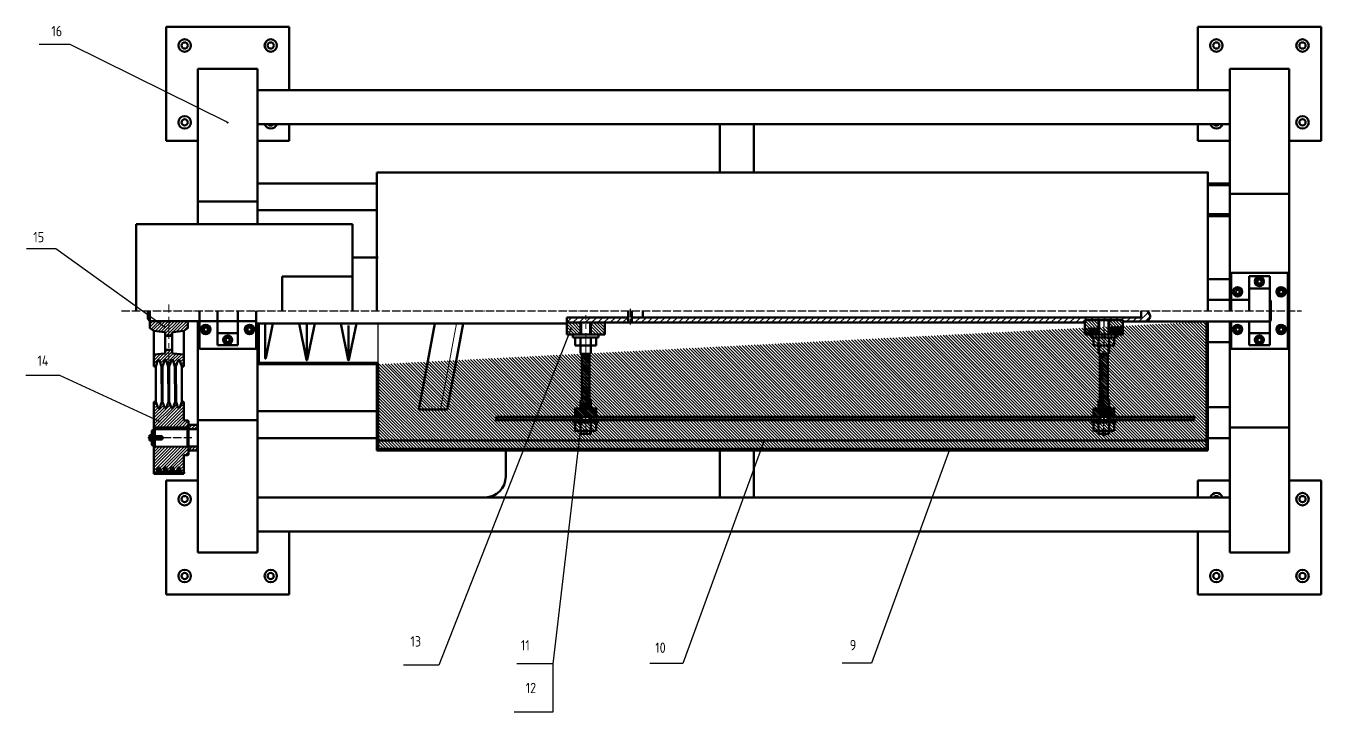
# Model space of a CAD drawing. Extents: x -3213 to 3982, y -2037 to 3878.
# Drawn here: x -3213 to 534, y -2037 to -52 of the extents above; entities that cross this region are included whole.
import ezdxf

# ---------------------------------------------------------------- set-up
doc = ezdxf.new("R2010")
doc.units = 0
for name, pattern in [('ACAD_ISO04W100', [30, 24, -3, 0, -3]), ('CENTERX2', [101.6, 63.5, -12.7, 12.7, -12.7]), ('DASHED2', [9.525, 6.35, -3.175])]:
    doc.linetypes.add(name, pattern=pattern)
doc.layers.get('0').update_dxf_attribs({"linetype": 'CONTINUOUS'})
for name, color, linetype, lineweight in [('中心线层', 4, 'ACAD_ISO04W100', 25), ('抛面线', 7, 'CONTINUOUS', 15), ('文字层', 7, 'CONTINUOUS', 25), ('标注层', 3, 'CONTINUOUS', 25), ('点划线', 1, 'CENTERX2', 9), ('粗实线', 7, 'CONTINUOUS', 50), ('细实线', 5, 'CONTINUOUS', 20), ('虚线', 4, 'DASHED2', 9)]:
    doc.layers.add(name, color=color, linetype=linetype, lineweight=lineweight)
doc.styles.get("Standard").update_dxf_attribs({"font": 'gbenor.shx'})
doc.styles.add('工程字', font='gbenor.shx', dxfattribs={"bigfont": 'gbcbig.shx'})
doc.dimstyles.new('标注样式', dxfattribs={"dimscale": 6, "dimtxt": 3.75, "dimasz": 1, "dimexe": 1.5, "dimexo": 0, "dimgap": 0.5, "dimtad": 1, "dimdec": 0, "dimdsep": 46, "dimtxsty": '工程字', "dimcen": 0, "dimadec": 1, "dimazin": 0, "dimtfac": 0.7, "dimtdec": 0, "dimtmove": 0, "dimatfit": 3, "dimldrblk": 'DOT', "dimfxl": 1, "dimtzin": 0, "dimarcsym": 0})
pattern_1 = [(315, (-2197.874, -907.53), (-4.490128, -4.490128), [])]

# ---------------------------------------------------------------- blocks, each defined once
blk = doc.blocks.new('_Dot')
at = {"color": 0, "lineweight": -2}
blk.add_line((-0.5, 0), (-1, 0), dxfattribs=at)
at = {"color": 0, "const_width": 0.5}
blk.add_lwpolyline([(-0.25, 0, 1), (0.25, 0, 1)], format="xyb", close=True, dxfattribs=at)

msp = doc.modelspace()

# ---------------------------------------------------------------- hatches: boundary and pattern name
at = {"layer": '细实线'}
h = msp.add_hatch(dxfattribs=at)
h.set_pattern_fill('ANSI31', color=256, scale=2, angle=90, style=0)
h.set_pattern_definition([(135, (-2860.6596, -906.03), (-4.4901, -4.4901), [])])
h.paths.add_polyline_path([(-2860.7, -899.1), (-2854.7, -906), (-2854.7, -876), (-2860.7, -876)])
h = msp.add_hatch(dxfattribs=at)
h.set_pattern_fill('ANSI31', color=256, scale=2, angle=90, style=0)
h.set_pattern_definition([(225, (-2854.6596, -906.03), (-4.49013, 4.49013), [])])
h.paths.add_polyline_path([(-2787, -999.5, -0.379732), (-2789.7, -996.5), (-2789.7, -990.7), (-2791.5, -988.9), (-2799.7, -988.9), (-2799.7, -1037.5), (-2798.3, -1037.5), (-2792.1, -1019.5), (-2787.9, -1019.5), (-2781.7, -1037.5), (-2778.9, -1037.5), (-2772.7, -1019.5), (-2768.4, -1019.5), (-2762.2, -1037.5), (-2756.6, -1037.5), (-2756.6, -1003.1)])
h.paths.add_polyline_path([(-2842.8, -1003.1), (-2842.8, -1037.5), (-2837.1, -1037.5), (-2830.9, -1019.5), (-2826.6, -1019.5), (-2820.4, -1037.5), (-2817.7, -1037.5), (-2811.5, -1019.5), (-2807.2, -1019.5), (-2801, -1037.5), (-2799.7, -1037.5), (-2799.7, -989.7), (-2800.5, -988.9), (-2809.7, -988.9), (-2809.7, -996.5, -0.379732), (-2812.3, -999.5)])
h.paths.add_polyline_path([(-2812.3, -938.2, -0.379732), (-2809.7, -941.2), (-2809.7, -948.9), (-2799.7, -948.9), (-2799.7, -906), (-2854.7, -906), (-2854.7, -926), (-2842.8, -934.6)])
h.paths.add_polyline_path([(-2756.6, -934.6), (-2744.7, -926), (-2744.7, -906), (-2799.7, -906), (-2799.7, -948.9), (-2789.7, -948.9), (-2789.7, -941.2, -0.379732), (-2787, -938.2)])
h = msp.add_hatch(dxfattribs=at)
h.set_pattern_fill('ANSI31', color=256, scale=2, style=0)
h.set_pattern_definition([(315, (-2543.37, -913.03), (-4.49013, -4.49013), [])])
h.paths.add_polyline_path([(-2193.8, -1031.1), (-2543.4, -1031.1), (-2543.4, -913), (-2539.4, -913), (-2539.4, -1027.1), (-2193.8, -1027.1)])
h = msp.add_hatch(dxfattribs=at)
h.set_pattern_fill('ANSI31', color=256, scale=2, style=0)
h.set_pattern_definition(pattern_1)
edge = h.paths.add_edge_path()
edge.add_line((-2197.9, -1280), (-2197.9, -1031.1))
edge.add_line((-2193.8, -1276), (-2193.8, -1031.1))
edge.add_line((-2197.9, -1280), (206.2, -1280))
edge.add_line((-2193.8, -1276), (202.1, -1276))
edge.add_line((202.1, -1276), (202.1, -907.5))
edge.add_line((206.2, -1280), (206.2, -907.5))
h = msp.add_hatch(dxfattribs=at)
h.set_pattern_fill('ANSI31', color=256, scale=2, style=0)
h.set_pattern_definition(pattern_1)
edge = h.paths.add_edge_path()
edge.add_line((-2197.9, -1280), (-2197.9, -1031.1))
edge.add_line((-2193.8, -1276), (-2193.8, -1031.1))
edge.add_line((-2197.9, -1280), (206.2, -1280))
edge.add_line((-2193.8, -1276), (202.1, -1276))
edge.add_line((202.1, -1276), (202.1, -907.5))
edge.add_line((206.2, -1280), (206.2, -907.5))
h = msp.add_hatch(dxfattribs=at)
h.set_pattern_fill('ANSI31', color=256, scale=2, style=0)
h.set_pattern_definition([(315, (-2114.606, -4533.98), (-4.490128, -4.490128), [])])
h.paths.add_polyline_path([(-149.7, -903.5), (-149.7, -945.2), (-109.7, -945.2), (-109.7, -903.5)])
h.paths.add_polyline_path([(-79.7, -903.5), (-79.7, -945.2), (-39.8, -945.2), (-39.8, -903.5)])
h.paths.add_polyline_path([(-1578.6, -910.5), (-1538.6, -910.5), (-1538.6, -945.2), (-1578.6, -945.2)])
h.paths.add_polyline_path([(-1648.6, -910.5), (-1608.6, -910.5), (-1608.6, -945.2), (-1648.6, -945.2)])
h = msp.add_hatch(dxfattribs=at)
h.set_pattern_fill('ANSI31', color=256, scale=2, style=0)
h.set_pattern_definition([(315, (-1623.5926, -1000.4566), (-4.490128, -4.490128), [])])
h.paths.add_polyline_path([(-1578.6, -1159.1), (-1563.6, -1159.1), (-1563.6, -1183.1), (-1593.6, -1183.1), (-1593.6, -1105.8), (-1593.6, -1000.5), (-1582.3, -1000.5), (-1582.3, -1105.8), (-1582.3, -1134.1), (-1578.6, -1136.9), (-1578.6, -1141)])
h.paths.add_polyline_path([(-1593.6, -1183.1), (-1623.6, -1183.1), (-1623.6, -1159.1), (-1608.6, -1159.1), (-1608.6, -1141), (-1608.6, -1136.9), (-1604.8, -1134.1), (-1604.8, -1105.8), (-1604.8, -1000.5), (-1593.6, -1000.5), (-1593.6, -1105.8)])
h.paths.add_polyline_path([(-94.7, -1105.8), (-94.7, -1183.1), (-124.7, -1183.1), (-124.7, -1159.1), (-109.7, -1159.1), (-109.7, -1141), (-109.7, -1136.9), (-106, -1134.1), (-106, -1105.8), (-106, -1000.5), (-94.7, -1000.5)])
h.paths.add_polyline_path([(-83.5, -1105.8), (-83.5, -1134.1), (-79.7, -1136.9), (-79.7, -1141), (-79.7, -1159.1), (-64.7, -1159.1), (-64.7, -1183.1), (-94.7, -1183.1), (-94.7, -1105.8), (-94.7, -1000.5), (-83.5, -1000.5)])
h = msp.add_hatch(dxfattribs=at)
h.set_pattern_fill('ANSI31', color=256, scale=2, style=0)
h.set_pattern_definition([(45, (-2842.568, -1347.9), (-4.49013, 4.49013), [])])
h.paths.add_polyline_path([(-2756.4, -1139.9), (-2762, -1139.9), (-2768.2, -1157.9), (-2772.5, -1157.9), (-2778.7, -1139.9), (-2781.5, -1139.9), (-2787.7, -1157.9), (-2791.9, -1157.9), (-2798.1, -1139.9), (-2800.8, -1139.9), (-2807, -1157.9), (-2811.3, -1157.9), (-2817.5, -1139.9), (-2820.2, -1139.9), (-2826.4, -1157.9), (-2830.7, -1157.9), (-2836.9, -1139.9), (-2842.6, -1139.9), (-2842.6, -1177.3), (-2842.6, -1213.7), (-2742.6, -1213.7), (-2742.6, -1196.9, 0.414214), (-2745.6, -1193.9), (-2756.4, -1193.9)])
h.paths.add_polyline_path([(-2756.4, -1293.9), (-2745.6, -1293.9, 0.414214), (-2742.6, -1290.9), (-2742.6, -1271.9), (-2745.6, -1268.9), (-2842.6, -1269.4), (-2842.6, -1310.5), (-2842.6, -1343.9), (-2835.6, -1343.9), (-2830.7, -1329.9), (-2826.4, -1329.9), (-2821.6, -1343.9), (-2816.1, -1343.9), (-2811.3, -1329.9), (-2807, -1329.9), (-2802.2, -1343.9), (-2796.8, -1343.9), (-2791.9, -1329.9), (-2787.7, -1329.9), (-2782.8, -1343.9), (-2777.4, -1343.9), (-2772.5, -1329.9), (-2768.2, -1329.9), (-2763.4, -1343.9), (-2756.4, -1343.9)])
h.paths.add_polyline_path([(-2756.4, -1343.9), (-2763.4, -1343.9), (-2762, -1347.9), (-2756.4, -1347.9)])
h.paths.add_polyline_path([(-2777.4, -1343.9), (-2782.8, -1343.9), (-2781.5, -1347.9), (-2778.7, -1347.9)])
h.paths.add_polyline_path([(-2796.8, -1343.9), (-2802.2, -1343.9), (-2800.8, -1347.9), (-2798.1, -1347.9)])
h.paths.add_polyline_path([(-2816.1, -1343.9), (-2821.6, -1343.9), (-2820.2, -1347.9), (-2817.5, -1347.9)])
h.paths.add_polyline_path([(-2835.6, -1343.9), (-2842.6, -1343.9), (-2842.6, -1347.9), (-2836.9, -1347.9)])
h = msp.add_hatch(dxfattribs=at)
h.set_pattern_fill('ANSI31', color=256, scale=2, style=0)
h.set_pattern_definition([(45, (-660.177, -1193.1016), (-4.49013, 4.49013), [])])
h.paths.add_polyline_path([(-237.1, -1183.1), (-650.2, -1183.1), (-660.2, -1193.1), (-247.1, -1193.1)])
h = msp.add_hatch(dxfattribs=at)
h.set_pattern_fill('ANSI31', color=256, scale=2, style=0)
h.set_pattern_definition([(45, (4.362, -1193.1016), (-4.4901, 4.4901), [])])
h.paths.add_polyline_path([(68.2, -1183.1), (14.4, -1183.1), (4.4, -1193.1), (58.2, -1193.1)])
h = msp.add_hatch(dxfattribs=at)
h.set_pattern_fill('ANSI31', color=256, scale=2, style=0)
h.set_pattern_definition([(45, (-2848.568, -1267.15), (-4.4901, 4.4901), [])])
h.paths.add_polyline_path([(-2842.6, -1220.7), (-2845.6, -1220.7), (-2848.6, -1223.7), (-2848.6, -1235.9), (-2848.6, -1239.4), (-2842.6, -1239.4)])
h.paths.add_polyline_path([(-2842.6, -1248.4), (-2848.6, -1248.4), (-2848.6, -1251.9), (-2848.6, -1264.2), (-2845.6, -1267.2), (-2842.6, -1267.2)])
h = msp.add_hatch(dxfattribs=at)
h.set_pattern_fill('ANSI31', color=256, scale=2, style=0)
h.set_pattern_definition([(45, (-2742.568, -1280.2405), (-4.49013, 4.49013), [])])
h.paths.add_polyline_path([(-2715.2, -1206.4), (-2742.6, -1206.4), (-2742.6, -1215.9), (-2742.6, -1218.9), (-2715.2, -1218.9)])
h.paths.add_polyline_path([(-2715.2, -1268.9), (-2742.6, -1268.9), (-2742.6, -1280.2), (-2715.2, -1280.2)])
h = msp.add_hatch(dxfattribs=at)
h.set_pattern_fill('ANSI37', color=256, style=0)
h.set_pattern_definition([(45, (-2836.9456, -1347.9003), (-2.24506, 2.24506), []), (135, (-2836.9456, -1347.9003), (-2.24506, -2.24506), [])])
h.paths.add_polyline_path([(-2826.4, -1329.9), (-2830.7, -1329.9), (-2835.6, -1343.9), (-2821.6, -1343.9)])
h.paths.add_polyline_path([(-2821.6, -1343.9), (-2835.6, -1343.9), (-2836.9, -1347.9), (-2820.2, -1347.9)])
h.paths.add_polyline_path([(-2807, -1329.9), (-2811.3, -1329.9), (-2816.1, -1343.9), (-2802.2, -1343.9)])
h.paths.add_polyline_path([(-2802.2, -1343.9), (-2816.1, -1343.9), (-2817.5, -1347.9), (-2800.8, -1347.9)])
h.paths.add_polyline_path([(-2787.7, -1329.9), (-2791.9, -1329.9), (-2796.8, -1343.9), (-2782.8, -1343.9)])
h.paths.add_polyline_path([(-2782.8, -1343.9), (-2796.8, -1343.9), (-2798.1, -1347.9), (-2781.5, -1347.9)])
h.paths.add_polyline_path([(-2768.2, -1329.9), (-2772.5, -1329.9), (-2777.4, -1343.9), (-2763.4, -1343.9)])
h.paths.add_polyline_path([(-2763.4, -1343.9), (-2777.4, -1343.9), (-2778.7, -1347.9), (-2762, -1347.9)])

# ---------------------------------------------------------------- linework, layer by layer
at = {"layer": '中心线层'}
for p, q in [((-2936.3, -876), (476.7, -876)), ((-1465.3, -870.7), (-1465.3, -916.3)), ((-94.7, -900), (-94.7, -1008.1)), ((-94.7, -1239), (-94.7, -1105.8)), ((-94.7, -1232), (-94.7, -1239)), ((-2732.6, -1243.9), (-2860.7, -1243.9)), ((-2845.4, -1343.9), (-2752, -1343.9))]:
    msp.add_line(p, q, dxfattribs=at)
at = {"layer": '抛面线'}
msp.add_line((-2013.8, -1161.6), (-1967.2, -913), dxfattribs=at)
at = {"layer": '文字层'}
for p, q in [((-2197.9, -507.5), (-2197.9, -736.1)), ((-2193.8, -1027.1), (-2193.8, -913)), ((-2193.8, -1027.1), (-2193.8, -1031.1))]:
    msp.add_line(p, q, dxfattribs=at)
at = {"layer": '标注层'}
for p, q in [((-1688.8, -1897.8), (-1688.9, -2037.3)), ((-1688.9, -2037.3), (-1800.1, -2037.3))]:
    msp.add_line(p, q, dxfattribs=at)
at = {"layer": '点划线'}
for p, q in [((-2799.7, -858.3), (-2799.7, -876)), ((-2799.7, -1059.1), (-2799.7, -876)), ((-1593.6, -1105.8), (-1593.6, -889)), ((-1593.6, -1232), (-1593.6, -1105.8))]:
    msp.add_line(p, q, dxfattribs=at)
at = {"layer": '粗实线'}
for p, q in [((-2807.6, -54.9), (-2807.6, -384.8)), ((-2807.6, -54.9), (-2451, -54.9)), ((-2451, -54.9), (-2451, -237.8)), ((177.1, -54.9), (177.1, -237.8)), ((533.8, -54.9), (177.1, -54.9)), ((533.8, -54.9), (533.8, -384.8)), ((-2715.2, -176), (-2715.2, -626)), ((-2715.2, -176), (-2543.4, -176)), ((-2543.4, -176), (-2543.4, -626)), ((269.5, -336), (269.5, -176)), ((269.5, -176), (441.4, -176)), ((441.4, -176), (441.4, -1576)), ((-2543.4, -237.8), (269.5, -237.8)), ((-2543.4, -336), (269.5, -336)), ((-2451, -336), (-2451, -384.8)), ((-1205.5, -476), (-1205.5, -336)), ((-1107.5, -476), (-1107.5, -336)), ((177.1, -336), (177.1, -384.8)), ((269.5, -336), (269.5, -876)), ((-2807.6, -384.8), (-2715.2, -384.8)), ((-2543.4, -384.8), (-2451, -384.8)), ((269.5, -384.8), (177.1, -384.8)), ((533.8, -384.8), (441.4, -384.8)), ((-2197.9, -476), (206.2, -476)), ((-2197.9, -876), (-2197.9, -476)), ((206.2, -876), (206.2, -473.8)), ((-2543.4, -507.5), (-2197.9, -507.5)), ((-2197.9, -507.5), (-2197.9, -507.5)), ((206.2, -507.5), (269.5, -507.5)), ((207.9, -512.7), (271.3, -513.1)), ((-2715.2, -559.7), (-2543.4, -559.7)), ((269.5, -538.1), (441.4, -538.1)), ((-2543.4, -585.3), (-2197.9, -585.3)), ((206.2, -596.8), (269.5, -596.8)), ((-2893.8, -626), (-2268.2, -626)), ((-2893.8, -876), (-2893.8, -626)), ((-2268.2, -876), (-2268.2, -626)), ((207.5, -602), (270.9, -602.3)), ((-2268.2, -721.6), (-2193.8, -721.6)), ((-2472, -777.3), (-2268.2, -777.3)), ((-2472, -777.3), (-2472, -876)), ((206.2, -785.1), (236.7, -785.1)), ((236.7, -785.1), (269.5, -785.1)), ((236.7, -785.1), (269.5, -785.1)), ((437.4, -766), (273.4, -766)), ((273.4, -766), (273.4, -876)), ((385.2, -776), (325.7, -776)), ((325.7, -776), (325.7, -876)), ((385.2, -776), (385.2, -907.5)), ((437.4, -766), (437.4, -876)), ((385.2, -811.5), (325.7, -811.5)), ((206.2, -844.5), (325.7, -844.5)), ((385.2, -844.5), (388.2, -847.5)), ((388.2, -876), (388.2, -847.5)), ((-2860.7, -899.1), (-2860.7, -876)), ((-2854.7, -906), (-2860.7, -899.1)), ((-2854.7, -906), (-2854.7, -876)), ((-2711.3, -986), (-2711.3, -876)), ((-2659.1, -976), (-2659.1, -876)), ((-2599.5, -976), (-2599.5, -876)), ((-2547.3, -986), (-2547.3, -876)), ((-1648.6, -895.5), (-1470.8, -895.5)), ((-1648.6, -910.5), (-1648.6, -895.5)), ((-1470.8, -876), (-1470.8, -910.5)), ((-1459.8, -876), (-1459.8, -910.5)), ((-1459.8, -895.5), (13.7, -895.5)), ((-1427.9, -876), (-1427.9, -895.5)), ((13.7, -876), (13.7, -895.5)), ((388.2, -876), (388.2, -904.5)), ((437.4, -986), (437.4, -876)), ((-2854.7, -906), (-2547.3, -906)), ((-2854.7, -926), (-2854.7, -906)), ((-2854.7, -926), (-2842.8, -934.6)), ((-2842.8, -1037.5), (-2842.8, -934.6)), ((-2842.8, -934.6), (-2812.3, -938.2)), ((-2756.6, -934.6), (-2787, -938.2)), ((-2744.7, -926), (-2756.6, -934.6)), ((-2756.6, -1037.5), (-2756.6, -934.6)), ((-2744.7, -926), (-2744.7, -906)), ((-2715.2, -1126), (-2715.2, -906)), ((-2547.3, -913), (-1648.6, -913)), ((-2543.4, -1576), (-2543.4, -913)), ((-2539.4, -1027.1), (-2539.4, -913)), ((-2521, -913), (-2521, -1013.4)), ((-2519, -1013.6), (-2498.4, -913)), ((-2401.2, -1018.5), (-2422.8, -913)), ((-2400.2, -1019.3), (-2400.4, -913)), ((-2399.2, -1018.5), (-2377.6, -913)), ((-2280.4, -1018.5), (-2302, -913)), ((-2279.4, -1019.3), (-2279.8, -918.3)), ((-2278.4, -1018.5), (-2256.8, -913)), ((-2076.8, -1161.6), (-2030.2, -913)), ((-1994.4, -1161.6), (-1947.8, -913)), ((-1648.6, -910.5), (-149.7, -910.5)), ((-1648.6, -910.5), (-1648.6, -945.2)), ((-1608.6, -910.5), (-1608.6, -945.2)), ((-1578.6, -910.5), (-1578.6, -945.2)), ((-1538.6, -945.2), (-1538.6, -910.5)), ((-149.7, -903.5), (-39.8, -903.5)), ((-149.7, -945.2), (-149.7, -903.5)), ((-149.7, -910.5), (-149.7, -907.5)), ((-109.7, -903.5), (-109.7, -945.2)), ((-79.7, -903.5), (-79.7, -945.2)), ((-39.8, -903.5), (-39.8, -945.2)), ((-39.8, -907.5), (385.2, -907.5)), ((202.1, -1276), (202.1, -907.5)), ((206.2, -1280), (206.2, -907.5)), ((269.5, -907.5), (269.5, -1416)), ((273.4, -986), (273.4, -907.5)), ((325.7, -976), (325.7, -907.5)), ((385.2, -907.5), (388.2, -904.5)), ((385.2, -976), (385.2, -907.5)), ((-2809.7, -996.5), (-2809.7, -941.2)), ((-2809.7, -948.9), (-2789.7, -948.9)), ((-2789.7, -996.5), (-2789.7, -941.2)), ((-2659.1, -940.6), (-2599.5, -940.6)), ((-1648.6, -945.2), (-1538.6, -945.2)), ((-1630.5, -953), (-1630.5, -945.2)), ((-1556.7, -953), (-1630.5, -953)), ((-1623.6, -953), (-1623.6, -977)), ((-1608.6, -953), (-1608.6, -997.9)), ((-1578.6, -953), (-1578.6, -997.8)), ((-1563.6, -953), (-1563.6, -977)), ((-1556.7, -953), (-1556.7, -945.2)), ((-39.8, -945.2), (-149.7, -945.2)), ((-131.6, -953), (-131.6, -945.2)), ((-131.6, -953), (-57.8, -953)), ((-124.7, -953), (-124.7, -977)), ((-109.7, -953), (-109.7, -993.5)), ((-79.7, -953), (-79.7, -993.5)), ((-64.7, -953), (-64.7, -977)), ((-57.8, -953), (-57.8, -945.2)), ((206.2, -967), (269.5, -967)), ((385.2, -940.6), (325.7, -940.6)), ((-2842.8, -1003.1), (-2812.3, -999.5)), ((-2809.7, -988.9), (-2789.7, -988.9)), ((-2756.6, -1003.1), (-2787, -999.5)), ((-2711.3, -986), (-2547.3, -986)), ((-2659.1, -976), (-2599.5, -976)), ((-1623.6, -977), (-1563.6, -977)), ((-1608.6, -997.9), (-1604.8, -1000.5)), ((-1604.8, -1105.8), (-1604.8, -1000.5)), ((-1604.8, -1000.5), (-1582.3, -1000.5)), ((-1578.6, -997.8), (-1582.3, -1000.5)), ((-1582.3, -1105.8), (-1582.3, -1000.5)), ((-64.7, -977), (-124.7, -977)), ((-109.7, -993.5), (-109.7, -997.6)), ((-109.7, -997.6), (-106, -1000.5)), ((-83.5, -1000.5), (-106, -1000.5)), ((-106, -1105.8), (-106, -1000.5)), ((-79.7, -997.6), (-83.5, -1000.5)), ((-83.5, -1105.8), (-83.5, -1000.5)), ((-79.7, -993.5), (-79.7, -997.6)), ((437.4, -986), (273.4, -986)), ((385.2, -976), (325.7, -976)), ((-2842.8, -1037.5), (-2837.1, -1037.5)), ((-2837.1, -1037.5), (-2830.9, -1019.5)), ((-2837.1, -1037.5), (-2836.9, -1139.9)), ((-2830.9, -1019.5), (-2826.6, -1019.5)), ((-2820.4, -1037.5), (-2826.6, -1019.5)), ((-2820.4, -1037.5), (-2817.7, -1037.5)), ((-2820.2, -1139.9), (-2820.4, -1037.5)), ((-2817.7, -1037.5), (-2811.5, -1019.5)), ((-2817.7, -1037.5), (-2817.5, -1139.9)), ((-2811.5, -1019.5), (-2807.2, -1019.5)), ((-2801, -1037.5), (-2807.2, -1019.5)), ((-2801, -1037.5), (-2798.3, -1037.5)), ((-2800.8, -1139.9), (-2801, -1037.5)), ((-2798.3, -1037.5), (-2792.1, -1019.5)), ((-2798.3, -1037.5), (-2798.1, -1139.9)), ((-2792.1, -1019.5), (-2787.9, -1019.5)), ((-2781.7, -1037.5), (-2787.9, -1019.5)), ((-2781.7, -1037.5), (-2778.9, -1037.5)), ((-2781.7, -1037.5), (-2781.5, -1139.9)), ((-2778.9, -1037.5), (-2772.7, -1019.5)), ((-2778.7, -1139.9), (-2778.9, -1037.5)), ((-2772.7, -1019.5), (-2768.4, -1019.5)), ((-2762.2, -1037.5), (-2768.4, -1019.5)), ((-2762.2, -1037.5), (-2756.6, -1037.5)), ((-2762.2, -1037.5), (-2762, -1139.9)), ((-2543.4, -1031.1), (-2193.8, -1031.1)), ((-2539.4, -1027.1), (-2193.8, -1027.1)), ((-2197.9, -1280), (-2197.9, -1031.1)), ((-2193.8, -1276), (-2193.8, -1031.1)), ((-1604.8, -1134.1), (-1604.8, -1105.8)), ((-1582.3, -1134.1), (-1582.3, -1105.8)), ((-106, -1134.1), (-106, -1105.8)), ((-83.5, -1134.1), (-83.5, -1105.8)), ((-2842.6, -1139.9), (-2842.6, -1177.3)), ((-2842.6, -1139.9), (-2836.9, -1139.9)), ((-2836.9, -1139.9), (-2830.7, -1157.9)), ((-2830.7, -1157.9), (-2826.4, -1157.9)), ((-2820.2, -1139.9), (-2826.4, -1157.9)), ((-2820.2, -1139.9), (-2817.5, -1139.9)), ((-2817.5, -1139.9), (-2811.3, -1157.9)), ((-2811.3, -1157.9), (-2807, -1157.9)), ((-2800.8, -1139.9), (-2807, -1157.9)), ((-2800.8, -1139.9), (-2798.1, -1139.9)), ((-2798.1, -1139.9), (-2791.9, -1157.9)), ((-2791.9, -1157.9), (-2787.7, -1157.9)), ((-2781.5, -1139.9), (-2787.7, -1157.9)), ((-2781.5, -1139.9), (-2778.7, -1139.9)), ((-2778.7, -1139.9), (-2772.5, -1157.9)), ((-2772.5, -1157.9), (-2768.2, -1157.9)), ((-2762, -1139.9), (-2768.2, -1157.9)), ((-2762, -1139.9), (-2756.4, -1139.9)), ((-2756.4, -1139.9), (-2756.4, -1193.9)), ((-2715.2, -1576), (-2715.2, -1126)), ((-2543.4, -1126), (-2543.4, -1416)), ((-1623.6, -1159.1), (-1608.6, -1159.1)), ((-1623.6, -1183.1), (-1623.6, -1159.1)), ((-1608.6, -1136.9), (-1604.8, -1134.1)), ((-1608.6, -1141), (-1608.6, -1136.9)), ((-1608.6, -1141), (-1608.6, -1159.1)), ((-1578.6, -1136.9), (-1582.3, -1134.1)), ((-1578.6, -1141), (-1578.6, -1136.9)), ((-1578.6, -1141), (-1578.6, -1159.1)), ((-1578.6, -1159.1), (-1563.6, -1159.1)), ((-1563.6, -1183.1), (-1563.6, -1159.1)), ((-109.7, -1159.1), (-124.7, -1159.1)), ((-124.7, -1183.1), (-124.7, -1159.1)), ((-109.7, -1136.9), (-106, -1134.1)), ((-109.7, -1141), (-109.7, -1136.9)), ((-109.7, -1141), (-109.7, -1159.1)), ((-79.7, -1136.9), (-83.5, -1134.1)), ((-79.7, -1141), (-79.7, -1136.9)), ((-79.7, -1141), (-79.7, -1159.1)), ((-64.7, -1159.1), (-79.7, -1159.1)), ((-64.7, -1183.1), (-64.7, -1159.1)), ((206.2, -1155.3), (269.5, -1155.3)), ((-2842.6, -1177.3), (-2842.6, -1215.9)), ((-2756.4, -1193.9), (-2745.6, -1193.9)), ((-2742.6, -1196.9), (-2742.6, -1215.9)), ((-2715.2, -1192.3), (-2543.4, -1192.3)), ((-2543.4, -1166.7), (-2197.9, -1166.7)), ((-2076.8, -1161.6), (-1994.4, -1161.6)), ((-1852.8, -1192.1), (-1852.8, -1184.1)), ((-1851.8, -1183.1), (-844.2, -1183.1)), ((-1851.8, -1193.1), (-844.2, -1193.1)), ((-1629.4, -1199.1), (-1629.4, -1193.1)), ((-1608.6, -1183.1), (-1608.6, -1193.1)), ((-1578.6, -1183.1), (-1578.6, -1193.1)), ((-1557.8, -1199.1), (-1557.8, -1193.1)), ((165.5, -1183.1), (-844.2, -1183.1)), ((165.5, -1193.1), (-844.2, -1193.1)), ((-130.5, -1199.1), (-130.5, -1193.1)), ((-109.7, -1193.1), (-109.7, -1183.1)), ((-79.7, -1193.1), (-79.7, -1183.1)), ((-58.9, -1199.1), (-58.9, -1193.1)), ((167, -1191.6), (167, -1184.6)), ((-2855, -1235.9), (-2848.6, -1235.9)), ((-2855, -1235.9), (-2855, -1251.9)), ((-2845.6, -1220.7), (-2848.6, -1223.7)), ((-2848.6, -1223.7), (-2848.6, -1235.9)), ((-2848.6, -1235.9), (-2848.6, -1251.9)), ((-2842.6, -1220.7), (-2845.6, -1220.7)), ((-2842.6, -1213.7), (-2742.6, -1213.7)), ((-2842.6, -1243.9), (-2842.6, -1215.9)), ((-2745.6, -1218.9), (-2842.6, -1218.9)), ((-2839.6, -1218.9), (-2839.6, -1243.9)), ((-2745.6, -1218.9), (-2742.6, -1215.9)), ((-2745.6, -1218.9), (-2745.6, -1243.9)), ((-2745.6, -1218.9), (-2745.6, -1218.9)), ((-2745.6, -1218.9), (-2715.2, -1218.9)), ((-2742.6, -1206.4), (-2715.2, -1206.4)), ((-2742.6, -1290.9), (-2742.6, -1215.9)), ((-1557.8, -1199.1), (-1629.4, -1199.1)), ((-1623.6, -1199.1), (-1623.6, -1223.1)), ((-1623.6, -1223.1), (-1563.6, -1223.1)), ((-1608.6, -1199.1), (-1608.6, -1232)), ((-1608.6, -1232), (-1578.6, -1232)), ((-1578.6, -1199.1), (-1578.6, -1232)), ((-1563.6, -1199.1), (-1563.6, -1223.1)), ((-130.5, -1199.1), (-58.9, -1199.1)), ((-124.7, -1199.1), (-124.7, -1223.1)), ((-64.7, -1223.1), (-124.7, -1223.1)), ((-109.7, -1199.1), (-109.7, -1232)), ((-79.7, -1232), (-109.7, -1232)), ((-79.7, -1199.1), (-79.7, -1232)), ((-79.7, -1199.1), (-79.7, -1199.1)), ((-64.7, -1199.1), (-64.7, -1223.1)), ((269.5, -1214), (441.4, -1214)), ((-2855, -1239.9), (-2818.6, -1239.9)), ((-2855, -1247.9), (-2818.6, -1247.9)), ((-2855, -1251.9), (-2848.6, -1251.9)), ((-2848.6, -1239.4), (-2818.6, -1239.4)), ((-2848.6, -1248.4), (-2818.6, -1248.4)), ((-2848.6, -1264.2), (-2848.6, -1251.9)), ((-2845.6, -1267.2), (-2848.6, -1264.2)), ((-2842.6, -1267.2), (-2845.6, -1267.2)), ((-2844.1, -1239.9), (-2844.1, -1247.9)), ((-2842.6, -1243.9), (-2842.6, -1269.4)), ((-2842.6, -1269.4), (-2745.6, -1268.9)), ((-2842.6, -1310.5), (-2842.6, -1269.4)), ((-2839.6, -1268.9), (-2839.6, -1243.9)), ((-2818.6, -1239.4), (-2818.6, -1248.4)), ((-2818.6, -1239.9), (-2816.3, -1243.9)), ((-2818.6, -1247.9), (-2816.3, -1243.9)), ((-2745.6, -1268.9), (-2745.6, -1243.9)), ((-2745.6, -1268.9), (-2742.6, -1271.9)), ((-2745.6, -1268.9), (-2715.2, -1268.9)), ((-2543.4, -1244.5), (-2197.9, -1244.5)), ((-2193.8, -1251), (202.1, -1251)), ((206.2, -1244.5), (269.5, -1244.5)), ((-2842.6, -1347.9), (-2842.6, -1310.5)), ((-2756.4, -1347.9), (-2756.4, -1293.9)), ((-2756.4, -1293.9), (-2745.6, -1293.9)), ((-2742.6, -1280.2), (-2715.2, -1280.2)), ((-2197.9, -1280), (206.2, -1280)), ((-2193.8, -1276), (202.1, -1276)), ((-1824.9, -1356), (-1824.9, -1276)), ((-1205.5, -1416), (-1205.5, -1280)), ((-1107.5, -1416), (-1107.5, -1280)), ((-2842.6, -1347.9), (-2836.9, -1347.9)), ((-2836.9, -1347.9), (-2830.7, -1329.9)), ((-2836.9, -1347.9), (-2762, -1347.9)), ((-2830.7, -1329.9), (-2826.4, -1329.9)), ((-2820.2, -1347.9), (-2826.4, -1329.9)), ((-2820.2, -1347.9), (-2817.5, -1347.9)), ((-2817.5, -1347.9), (-2811.3, -1329.9)), ((-2811.3, -1329.9), (-2807, -1329.9)), ((-2800.8, -1347.9), (-2807, -1329.9)), ((-2800.8, -1347.9), (-2798.1, -1347.9)), ((-2798.1, -1347.9), (-2791.9, -1329.9)), ((-2791.9, -1329.9), (-2787.7, -1329.9)), ((-2781.5, -1347.9), (-2787.7, -1329.9)), ((-2781.5, -1347.9), (-2778.7, -1347.9)), ((-2778.7, -1347.9), (-2772.5, -1329.9)), ((-2772.5, -1329.9), (-2768.2, -1329.9)), ((-2762, -1347.9), (-2768.2, -1329.9)), ((-2762, -1347.9), (-2756.4, -1347.9)), ((-2807.6, -1697.2), (-2807.6, -1367.3)), ((-2807.6, -1367.3), (-2715.2, -1367.3)), ((269.5, -1367.3), (177.1, -1367.3)), ((177.1, -1416), (177.1, -1367.3)), ((533.8, -1367.3), (441.4, -1367.3)), ((533.8, -1697.2), (533.8, -1367.3)), ((-2543.4, -1576), (-2543.4, -1416)), ((-2543.4, -1416), (-1884.9, -1416)), ((-1884.9, -1416), (269.5, -1416)), ((269.5, -1576), (269.5, -1416)), ((-2543.4, -1514.3), (269.5, -1514.3)), ((-2451, -1697.2), (-2451, -1514.3)), ((177.1, -1697.2), (177.1, -1514.3)), ((-2715.2, -1576), (-2543.4, -1576)), ((441.4, -1576), (269.5, -1576)), ((-2807.6, -1697.2), (-2451, -1697.2)), ((533.8, -1697.2), (177.1, -1697.2))]:
    msp.add_line(p, q, dxfattribs=at)
for points in [[(343.4, -791.6), (349.4, -802), (361.4, -802), (367.4, -791.6), (361.4, -781.2), (349.4, -781.2)], [(304.4, -821.6), (298.4, -832), (286.4, -832), (280.4, -821.6), (286.4, -811.2), (298.4, -811.2)], [(406.4, -821.6), (412.4, -832), (424.4, -832), (430.4, -821.6), (424.4, -811.2), (412.4, -811.2)], [(-2680.3, -930.5), (-2686.3, -920.1), (-2698.3, -920.1), (-2704.3, -930.5), (-2698.3, -940.9), (-2686.3, -940.9)], [(-2578.3, -930.5), (-2572.3, -920.1), (-2560.3, -920.1), (-2554.3, -930.5), (-2560.3, -940.9), (-2572.3, -940.9)], [(304.4, -930.5), (298.4, -920.1), (286.4, -920.1), (280.4, -930.5), (286.4, -940.9), (298.4, -940.9)], [(406.4, -930.5), (412.4, -920.1), (424.4, -920.1), (430.4, -930.5), (424.4, -940.9), (412.4, -940.9)], [(-2617.3, -960.5), (-2623.3, -950.1), (-2635.3, -950.1), (-2641.3, -960.5), (-2635.3, -970.9), (-2623.3, -970.9)], [(343.4, -960.5), (349.4, -950.1), (361.4, -950.1), (367.4, -960.5), (361.4, -970.9), (349.4, -970.9)]]:
    msp.add_lwpolyline(points, close=True, dxfattribs=at)
for centre, radius in [((-2753.9, -108.6), 18), ((-2753.9, -108.6), 9), ((-2504.7, -108.6), 18), ((-2504.7, -108.6), 9), ((230.9, -108.6), 18), ((230.9, -108.6), 9), ((480, -108.6), 18), ((480, -108.6), 9), ((-2753.9, -331), 18), ((-2753.9, -331), 9), ((480, -331), 18), ((480, -331), 9), ((355.4, -791.6), 13.2), ((355.4, -791.6), 6), ((292.4, -821.6), 13.5), ((292.4, -821.6), 6), ((418.4, -821.6), 13.5), ((418.4, -821.6), 6), ((-2692.3, -930.5), 13.5), ((-2692.3, -930.5), 6), ((-2566.3, -930.5), 13.5), ((-2566.3, -930.5), 6), ((292.4, -930.5), 13.5), ((292.4, -930.5), 6), ((418.4, -930.5), 13.5), ((418.4, -930.5), 6), ((-2629.3, -960.5), 13.2), ((-2629.3, -960.5), 6), ((355.4, -960.5), 13.2), ((355.4, -960.5), 6), ((-2753.9, -1421.1), 18), ((-2753.9, -1421.1), 9), ((480, -1421.1), 18), ((480, -1421.1), 9), ((-2753.9, -1643.4), 18), ((-2753.9, -1643.4), 9), ((-2504.7, -1643.4), 18), ((-2504.7, -1643.4), 9), ((230.9, -1643.4), 18), ((230.9, -1643.4), 9), ((480, -1643.4), 18), ((480, -1643.4), 9)]:
    msp.add_circle(centre, radius, dxfattribs=at)
for centre, radius, start, end in [((-2504.7, -331), 18, 196.2909, 343.7091), ((-2504.7, -331), 9, 214.1269, 325.8731), ((230.9, -331), 18, 196.2909, 343.7091), ((230.9, -331), 9, 214.1269, 325.8731), ((-2812.7, -941.2), 3, 0, 83.1734), ((-2786.7, -941.2), 3, 96.8266, 180), ((-2812.7, -996.5), 3, 276.8266, 0), ((-2786.7, -996.5), 3, 180, 263.1734), ((-2520, -1013.4), 1, 180, 348.4086), ((-2400.2, -1018.3), 1, 191.5914, 348.4086), ((-2279.4, -1018.3), 1, 191.5914, 348.4086), ((-2745.6, -1196.9), 3, 0, 90), ((-1851.8, -1184.1), 1, 90, 180), ((-1851.8, -1192.1), 1, 180, 270), ((165.5, -1184.6), 1.5, 0, 90), ((165.5, -1191.6), 1.5, 270, 0), ((-2745.6, -1290.9), 3, 270, 360), ((-1884.9, -1356), 60, 270, 0), ((230.9, -1421.1), 18, 16.2909, 163.7091), ((230.9, -1421.1), 9, 34.1269, 145.8731)]:
    msp.add_arc(centre, radius, start, end, dxfattribs=at)
msp.add_spline([(31.3, -876), (39.1, -895.2), (28.7, -907.5)], degree=3, dxfattribs=at)
at = {"layer": '细实线'}
for p, q in [((-1648.6, -910.5), (-1633.6, -895.5)), ((-1630.6, -910.5), (-1615.6, -895.5)), ((-1612.6, -910.5), (-1597.6, -895.5)), ((-1594.7, -910.5), (-1579.7, -895.5)), ((-1576.7, -910.5), (-1561.7, -895.5)), ((-1558.8, -910.5), (-1543.8, -895.5)), ((-1540.8, -910.5), (-1525.8, -895.5)), ((-1522.8, -910.5), (-1507.8, -895.5)), ((-1504.9, -910.5), (-1489.9, -895.5)), ((-1486.9, -910.5), (-1471.9, -895.5)), ((-1459.8, -901.4), (-1454, -895.5)), ((-1451, -910.5), (-1436, -895.5)), ((-1433, -910.5), (-1418, -895.5)), ((-1415.1, -910.5), (-1400.1, -895.5)), ((-1397.1, -910.5), (-1382.1, -895.5)), ((-1379.1, -910.5), (-1364.1, -895.5)), ((-1361.2, -910.5), (-1346.2, -895.5)), ((-1343.2, -910.5), (-1328.2, -895.5)), ((-1325.3, -910.5), (-1310.3, -895.5)), ((-1307.3, -910.5), (-1292.3, -895.5)), ((-1289.3, -910.5), (-1274.3, -895.5)), ((-1271.4, -910.5), (-1256.4, -895.5)), ((-1253.4, -910.5), (-1238.4, -895.5)), ((-1235.5, -910.5), (-1220.5, -895.5)), ((-1217.5, -910.5), (-1202.5, -895.5)), ((-1199.5, -910.5), (-1184.5, -895.5)), ((-1181.6, -910.5), (-1166.6, -895.5)), ((-1163.6, -910.5), (-1148.6, -895.5)), ((-1145.7, -910.5), (-1130.7, -895.5)), ((-1127.7, -910.5), (-1112.7, -895.5)), ((-1109.7, -910.5), (-1094.7, -895.5)), ((-1091.8, -910.5), (-1076.8, -895.5)), ((-1073.8, -910.5), (-1058.8, -895.5)), ((-1055.9, -910.5), (-1040.9, -895.5)), ((-1037.9, -910.5), (-1022.9, -895.5)), ((-1019.9, -910.5), (-1004.9, -895.5)), ((-1002, -910.5), (-987, -895.5)), ((-984, -910.5), (-969, -895.5)), ((-966.1, -910.5), (-951.1, -895.5)), ((-948.1, -910.5), (-933.1, -895.5)), ((-930.1, -910.5), (-915.1, -895.5)), ((-912.2, -910.5), (-897.2, -895.5)), ((-894.2, -910.5), (-879.2, -895.5)), ((-876.3, -910.5), (-861.3, -895.5)), ((-858.3, -910.5), (-843.3, -895.5)), ((-840.3, -910.5), (-825.3, -895.5)), ((-822.4, -910.5), (-807.4, -895.5)), ((-804.4, -910.5), (-789.4, -895.5)), ((-786.5, -910.5), (-771.5, -895.5)), ((-768.5, -910.5), (-753.5, -895.5)), ((-750.5, -910.5), (-735.5, -895.5)), ((-732.6, -910.5), (-717.6, -895.5)), ((-714.6, -910.5), (-699.6, -895.5)), ((-696.6, -910.5), (-681.6, -895.5)), ((-678.7, -910.5), (-663.7, -895.5)), ((-660.7, -910.5), (-645.7, -895.5)), ((-642.8, -910.5), (-627.8, -895.5)), ((-624.8, -910.5), (-609.8, -895.5)), ((-606.8, -910.5), (-591.8, -895.5)), ((-588.9, -910.5), (-573.9, -895.5)), ((-570.9, -910.5), (-555.9, -895.5)), ((-553, -910.5), (-538, -895.5)), ((-535, -910.5), (-520, -895.5)), ((-517, -910.5), (-502, -895.5)), ((-499.1, -910.5), (-484.1, -895.5)), ((-481.1, -910.5), (-466.1, -895.5)), ((-463.2, -910.5), (-448.2, -895.5)), ((-445.2, -910.5), (-430.2, -895.5)), ((-427.2, -910.5), (-412.2, -895.5)), ((-409.3, -910.5), (-394.3, -895.5)), ((-391.3, -910.5), (-376.3, -895.5)), ((-373.4, -910.5), (-358.4, -895.5)), ((-355.4, -910.5), (-340.4, -895.5)), ((-337.4, -910.5), (-322.4, -895.5)), ((-319.5, -910.5), (-304.5, -895.5)), ((-301.5, -910.5), (-286.5, -895.5)), ((-283.6, -910.5), (-268.6, -895.5)), ((-265.6, -910.5), (-250.6, -895.5)), ((-247.6, -910.5), (-232.6, -895.5)), ((-229.7, -910.5), (-214.7, -895.5)), ((-211.7, -910.5), (-196.7, -895.5)), ((-193.8, -910.5), (-178.8, -895.5)), ((-175.8, -910.5), (-160.8, -895.5)), ((-157.8, -910.5), (-142.8, -895.5)), ((-132.9, -903.5), (-124.9, -895.5)), ((-114.9, -903.5), (-106.9, -895.5)), ((-97, -903.5), (-89, -895.5)), ((-79, -903.5), (-71, -895.5)), ((-61, -903.5), (-53, -895.5)), ((-43.1, -903.5), (-35.1, -895.5)), ((-29.1, -907.5), (-17.1, -895.5)), ((-11.1, -907.5), (0.9, -895.5)), ((6.8, -907.5), (34.1, -880.2)), ((24.8, -907.5), (39.3, -893)), ((-1604.8, -910.5), (-1604.8, -945.2)), ((-1582.3, -910.5), (-1582.3, -945.2)), ((-106, -903.5), (-106, -945.2)), ((-83.5, -903.5), (-83.5, -945.2)), ((-2800.5, -988.9), (-2799.7, -989.7)), ((-2791.5, -988.9), (-2789.7, -990.7)), ((-106, -977), (-106, -1000.5)), ((-83.5, -977), (-83.5, -1000.5)), ((-1844.6, -1183.1), (-1852.8, -1191.4)), ((-1835.6, -1183.1), (-1845.6, -1193.1)), ((-1826.6, -1183.1), (-1836.6, -1193.1)), ((-1817.6, -1183.1), (-1827.6, -1193.1)), ((-1808.6, -1183.1), (-1818.6, -1193.1)), ((-1799.6, -1183.1), (-1809.6, -1193.1)), ((-1790.7, -1183.1), (-1800.7, -1193.1)), ((-1781.7, -1183.1), (-1791.7, -1193.1)), ((-1772.7, -1183.1), (-1782.7, -1193.1)), ((-1763.7, -1183.1), (-1773.7, -1193.1)), ((-1754.7, -1183.1), (-1764.7, -1193.1)), ((-1745.8, -1183.1), (-1755.8, -1193.1)), ((-1736.8, -1183.1), (-1746.8, -1193.1)), ((-1727.8, -1183.1), (-1737.8, -1193.1)), ((-1718.8, -1183.1), (-1728.8, -1193.1)), ((-1709.8, -1183.1), (-1719.8, -1193.1)), ((-1700.9, -1183.1), (-1710.9, -1193.1)), ((-1691.9, -1183.1), (-1701.9, -1193.1)), ((-1682.9, -1183.1), (-1692.9, -1193.1)), ((-1673.9, -1183.1), (-1683.9, -1193.1)), ((-1664.9, -1183.1), (-1674.9, -1193.1)), ((-1656, -1183.1), (-1666, -1193.1)), ((-1647, -1183.1), (-1657, -1193.1)), ((-1638, -1183.1), (-1648, -1193.1)), ((-1629, -1183.1), (-1639, -1193.1)), ((-1620, -1183.1), (-1630, -1193.1)), ((-1611.1, -1183.1), (-1621.1, -1193.1)), ((-1608.6, -1189.6), (-1612.1, -1193.1)), ((-1604.8, -1183.1), (-1604.8, -1193.1)), ((-1582.3, -1183.1), (-1582.3, -1193.1)), ((-1575.1, -1183.1), (-1578.6, -1186.6)), ((-1566.2, -1183.1), (-1576.2, -1193.1)), ((-1557.2, -1183.1), (-1567.2, -1193.1)), ((-1548.2, -1183.1), (-1558.2, -1193.1)), ((-1539.2, -1183.1), (-1549.2, -1193.1)), ((-1530.2, -1183.1), (-1540.2, -1193.1)), ((-1521.3, -1183.1), (-1531.3, -1193.1)), ((-1512.3, -1183.1), (-1522.3, -1193.1)), ((-1503.3, -1183.1), (-1513.3, -1193.1)), ((-1494.3, -1183.1), (-1504.3, -1193.1)), ((-1485.3, -1183.1), (-1495.3, -1193.1)), ((-1476.4, -1183.1), (-1486.4, -1193.1)), ((-1467.4, -1183.1), (-1477.4, -1193.1)), ((-1458.4, -1183.1), (-1468.4, -1193.1)), ((-1449.4, -1183.1), (-1459.4, -1193.1)), ((-1440.4, -1183.1), (-1450.4, -1193.1)), ((-1431.5, -1183.1), (-1441.5, -1193.1)), ((-1422.5, -1183.1), (-1432.5, -1193.1)), ((-1413.5, -1183.1), (-1423.5, -1193.1)), ((-1404.5, -1183.1), (-1414.5, -1193.1)), ((-1395.5, -1183.1), (-1405.5, -1193.1)), ((-1386.6, -1183.1), (-1396.6, -1193.1)), ((-1377.6, -1183.1), (-1387.6, -1193.1)), ((-1368.6, -1183.1), (-1378.6, -1193.1)), ((-1359.6, -1183.1), (-1369.6, -1193.1)), ((-1350.6, -1183.1), (-1360.6, -1193.1)), ((-1341.7, -1183.1), (-1351.7, -1193.1)), ((-1332.7, -1183.1), (-1342.7, -1193.1)), ((-1323.7, -1183.1), (-1333.7, -1193.1)), ((-1314.7, -1183.1), (-1324.7, -1193.1)), ((-1305.7, -1183.1), (-1315.7, -1193.1)), ((-1296.8, -1183.1), (-1306.8, -1193.1)), ((-1287.8, -1183.1), (-1297.8, -1193.1)), ((-1278.8, -1183.1), (-1288.8, -1193.1)), ((-1269.8, -1183.1), (-1279.8, -1193.1)), ((-1260.8, -1183.1), (-1270.8, -1193.1)), ((-1251.9, -1183.1), (-1261.9, -1193.1)), ((-1242.9, -1183.1), (-1252.9, -1193.1)), ((-1233.9, -1183.1), (-1243.9, -1193.1)), ((-1224.9, -1183.1), (-1234.9, -1193.1)), ((-1215.9, -1183.1), (-1225.9, -1193.1)), ((-1207, -1183.1), (-1217, -1193.1)), ((-1198, -1183.1), (-1208, -1193.1)), ((-1189, -1183.1), (-1199, -1193.1)), ((-1180, -1183.1), (-1190, -1193.1)), ((-1171, -1183.1), (-1181, -1193.1)), ((-1162.1, -1183.1), (-1172.1, -1193.1)), ((-1153.1, -1183.1), (-1163.1, -1193.1)), ((-1144.1, -1183.1), (-1154.1, -1193.1)), ((-1135.1, -1183.1), (-1145.1, -1193.1)), ((-1126.1, -1183.1), (-1136.1, -1193.1)), ((-1117.6, -1183.5), (-1127.2, -1193.1)), ((-1117.6, -1192.5), (-1118.2, -1193.1)), ((-1117.2, -1183.1), (-1117.6, -1183.5)), ((-1108.2, -1183.1), (-1117.6, -1192.5)), ((-1099.2, -1183.1), (-1109.2, -1193.1)), ((-1090.2, -1183.1), (-1100.2, -1193.1)), ((-1081.2, -1183.1), (-1091.2, -1193.1)), ((-1072.2, -1183.1), (-1082.2, -1193.1)), ((-1063.3, -1183.1), (-1073.3, -1193.1)), ((-1054.3, -1183.1), (-1064.3, -1193.1)), ((-1045.3, -1183.1), (-1055.3, -1193.1)), ((-1036.3, -1183.1), (-1046.3, -1193.1)), ((-1027.3, -1183.1), (-1037.3, -1193.1)), ((-1018.4, -1183.1), (-1028.4, -1193.1)), ((-1009.4, -1183.1), (-1019.4, -1193.1)), ((-1000.4, -1183.1), (-1010.4, -1193.1)), ((-991.4, -1183.1), (-1001.4, -1193.1)), ((-982.4, -1183.1), (-992.4, -1193.1)), ((-973.5, -1183.1), (-983.5, -1193.1)), ((-964.5, -1183.1), (-974.5, -1193.1)), ((-955.5, -1183.1), (-965.5, -1193.1)), ((-946.5, -1183.1), (-956.5, -1193.1)), ((-937.5, -1183.1), (-947.5, -1193.1)), ((-928.6, -1183.1), (-938.6, -1193.1)), ((-919.6, -1183.1), (-929.6, -1193.1)), ((-910.6, -1183.1), (-920.6, -1193.1)), ((-901.6, -1183.1), (-911.6, -1193.1)), ((-892.6, -1183.1), (-902.6, -1193.1)), ((-883.7, -1183.1), (-893.7, -1193.1)), ((-874.7, -1183.1), (-884.7, -1193.1)), ((-865.7, -1183.1), (-875.7, -1193.1)), ((-856.7, -1183.1), (-866.7, -1193.1)), ((-847.7, -1183.1), (-857.7, -1193.1)), ((-838.8, -1183.1), (-848.8, -1193.1)), ((-829.8, -1183.1), (-839.8, -1193.1)), ((-820.8, -1183.1), (-830.8, -1193.1)), ((-811.8, -1183.1), (-821.8, -1193.1)), ((-802.8, -1183.1), (-812.8, -1193.1)), ((-793.9, -1183.1), (-803.9, -1193.1)), ((-784.9, -1183.1), (-794.9, -1193.1)), ((-775.9, -1183.1), (-785.9, -1193.1)), ((-766.9, -1183.1), (-776.9, -1193.1)), ((-757.9, -1183.1), (-767.9, -1193.1)), ((-749, -1183.1), (-759, -1193.1)), ((-740, -1183.1), (-750, -1193.1)), ((-731, -1183.1), (-741, -1193.1)), ((-722, -1183.1), (-732, -1193.1)), ((-713, -1183.1), (-723, -1193.1)), ((-704.1, -1183.1), (-714.1, -1193.1)), ((-695.1, -1183.1), (-705.1, -1193.1)), ((-686.1, -1183.1), (-696.1, -1193.1)), ((-677.1, -1183.1), (-687.1, -1193.1)), ((-668.1, -1183.1), (-678.1, -1193.1)), ((-659.2, -1183.1), (-669.2, -1193.1)), ((-650.2, -1183.1), (-660.2, -1193.1)), ((-237.1, -1183.1), (-247.1, -1193.1)), ((-228.1, -1183.1), (-238.1, -1193.1)), ((-219.1, -1183.1), (-229.1, -1193.1)), ((-210.1, -1183.1), (-220.1, -1193.1)), ((-201.2, -1183.1), (-211.2, -1193.1)), ((-192.2, -1183.1), (-202.2, -1193.1)), ((-183.2, -1183.1), (-193.2, -1193.1)), ((-174.2, -1183.1), (-184.2, -1193.1)), ((-165.2, -1183.1), (-175.2, -1193.1)), ((-156.3, -1183.1), (-166.3, -1193.1)), ((-147.3, -1183.1), (-157.3, -1193.1)), ((-138.3, -1183.1), (-148.3, -1193.1)), ((-129.3, -1183.1), (-139.3, -1193.1)), ((-120.3, -1183.1), (-130.3, -1193.1)), ((-111.4, -1183.1), (-121.4, -1193.1)), ((-109.7, -1190.4), (-112.4, -1193.1)), ((-106, -1183.1), (-106, -1193.1)), ((-83.5, -1183.1), (-83.5, -1193.1)), ((-75.4, -1183.1), (-79.7, -1187.4)), ((-66.5, -1183.1), (-76.5, -1193.1)), ((-57.5, -1183.1), (-67.5, -1193.1)), ((-48.5, -1183.1), (-58.5, -1193.1)), ((-39.5, -1183.1), (-49.5, -1193.1)), ((-30.5, -1183.1), (-40.5, -1193.1)), ((-21.6, -1183.1), (-31.6, -1193.1)), ((-12.6, -1183.1), (-22.6, -1193.1)), ((-3.6, -1183.1), (-13.6, -1193.1)), ((5.4, -1183.1), (-4.6, -1193.1)), ((14.4, -1183.1), (4.4, -1193.1)), ((68.2, -1183.1), (58.2, -1193.1)), ((77.2, -1183.1), (67.2, -1193.1)), ((86.2, -1183.1), (76.2, -1193.1)), ((95.2, -1183.1), (85.2, -1193.1)), ((104.2, -1183.1), (94.2, -1193.1)), ((113.1, -1183.1), (103.1, -1193.1)), ((122.1, -1183.1), (112.1, -1193.1)), ((131.1, -1183.1), (121.1, -1193.1)), ((140.1, -1183.1), (130.1, -1193.1)), ((149.1, -1183.1), (139.1, -1193.1)), ((158, -1183.1), (148, -1193.1)), ((166.6, -1183.5), (157, -1193.1)), ((166.9, -1192.2), (166.1, -1193)), ((-1604.8, -1223.1), (-1604.8, -1232)), ((-1582.3, -1223.1), (-1582.3, -1232)), ((-106, -1223.1), (-106, -1232)), ((-83.5, -1223.1), (-83.5, -1232)), ((-2844.1, -1240.5), (-2818.6, -1240.5)), ((-2844.1, -1247.3), (-2818.6, -1247.3))]:
    msp.add_line(p, q, dxfattribs=at)
at = {"layer": '虚线'}
msp.add_line((-2842.6, -1243.9), (-2839.8, -1243.9), dxfattribs=at)

# ---------------------------------------------------------------- texts
at = {"layer": '标注层', "char_height": 30, "attachment_point": 5}
for s, insert, width in [('16', (-3123.7, -66.9), 111.33), ('15', (-3176, -662.9), 118.52), ('14', (-3163.7, -1020.5), 116.897), ('13', (-2085.3, -1832.6), 238.22), ('11', (-1768.3, -1844.1), 211.402), ('9', (-820.4, -1843.4), 220.128), ('10', (-1377.3, -1851), 187.779), ('12', (-1752.1, -1967.5), 202.966)]:
    msp.add_mtext(s, dxfattribs=dict(at, insert=insert, width=width))

# ---------------------------------------------------------------- leaders
at = {"layer": '标注层'}
for points in [[(-2629.3, -331.5), (-3084.7, -106.2), (-3174.2, -106.2)], [(-2811.4, -923.1), (-3126.6, -697.1), (-3211.3, -697.2)], [(-1635.7, -926.7), (-2018.9, -1901.2), (-2120.6, -1901.2)], [(-2826.4, -1196.6), (-3114.9, -1063.1), (-3213, -1063.2)], [(-1608.6, -1215.6), (-1688.8, -1897.8), (-1793, -1897.8)], [(-1077.4, -1251), (-1312.7, -1897), (-1408.2, -1897)], [(-540.6, -1276), (-766.5, -1895.6), (-851.3, -1895.6)]]:
    msp.add_leader(points, dimstyle='标注样式', override={"dimgap": 0.5, "dimtad": 0}, dxfattribs=at)

doc.saveas('drawing.dxf')
